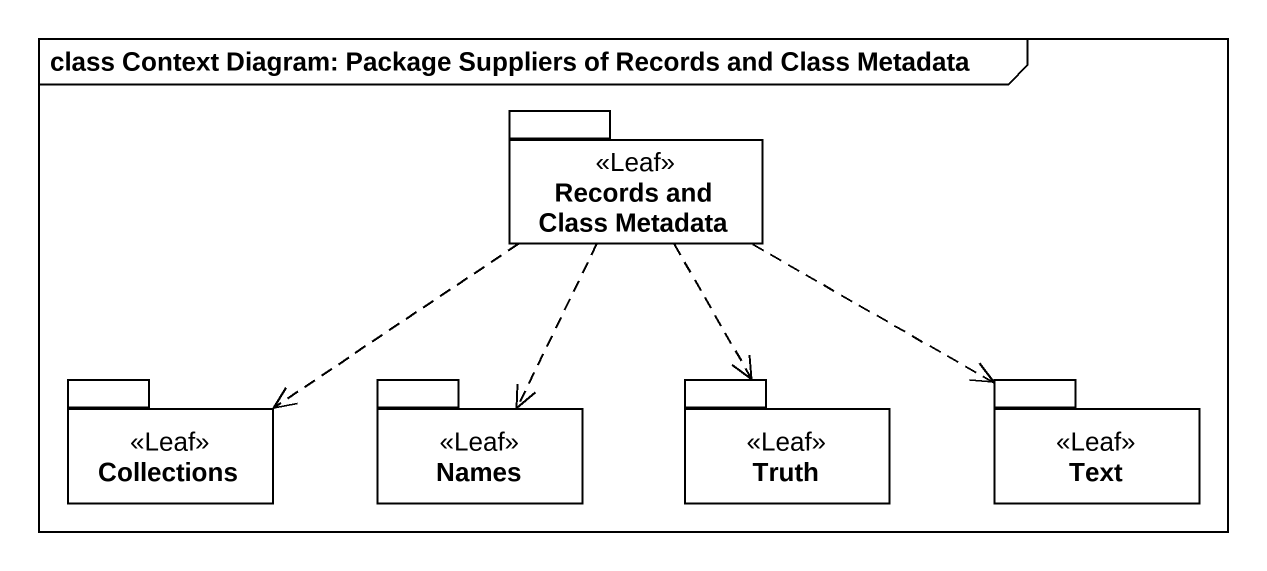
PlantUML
@startuml
mainframe class Context Diagram: Package Suppliers of Records and Class Metadata
package "Records and Class Metadata" as Records_and_Class_Metadata <<Leaf>> {
}
package "Collections" as Collections_ <<Leaf>> {
}
package Names <<Leaf>> {
}
package Truth <<Leaf>> {
}
package Text <<Leaf>> {
}
Records_and_Class_Metadata .left.> Collections_
Records_and_Class_Metadata ..> Names
Records_and_Class_Metadata ..> Truth
Records_and_Class_Metadata .right.> Text
@enduml
